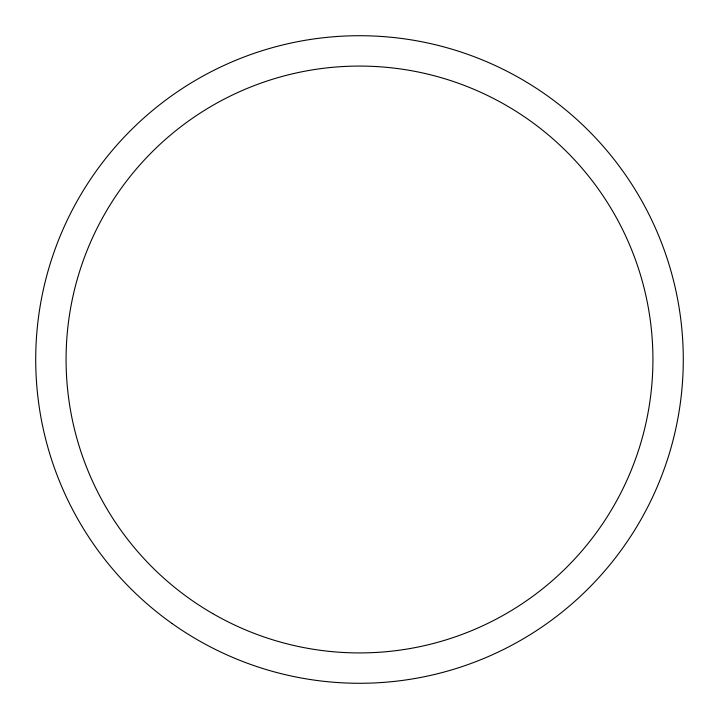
<?xml version="1.0" encoding="UTF-8"?>
<svg xmlns="http://www.w3.org/2000/svg" width="719" height="719" viewBox="0 0 719 719"><rect width="100%" height="100%" fill="white"/><g stroke="black" fill="none" stroke-linecap="round" stroke-linejoin="round"><path stroke-width="1.08" d="M172.192 623.598A323.775 323.775 0 0 0 681.873 389.671A323.775 323.775 0 0 0 224.445 65.231A323.775 323.775 0 0 0 172.192 623.598M212.788 613.613A293.424 293.424 0 0 0 652.924 359.5A293.424 293.424 0 0 0 212.788 105.387A293.424 293.424 0 0 0 212.788 613.613"/></g></svg>
